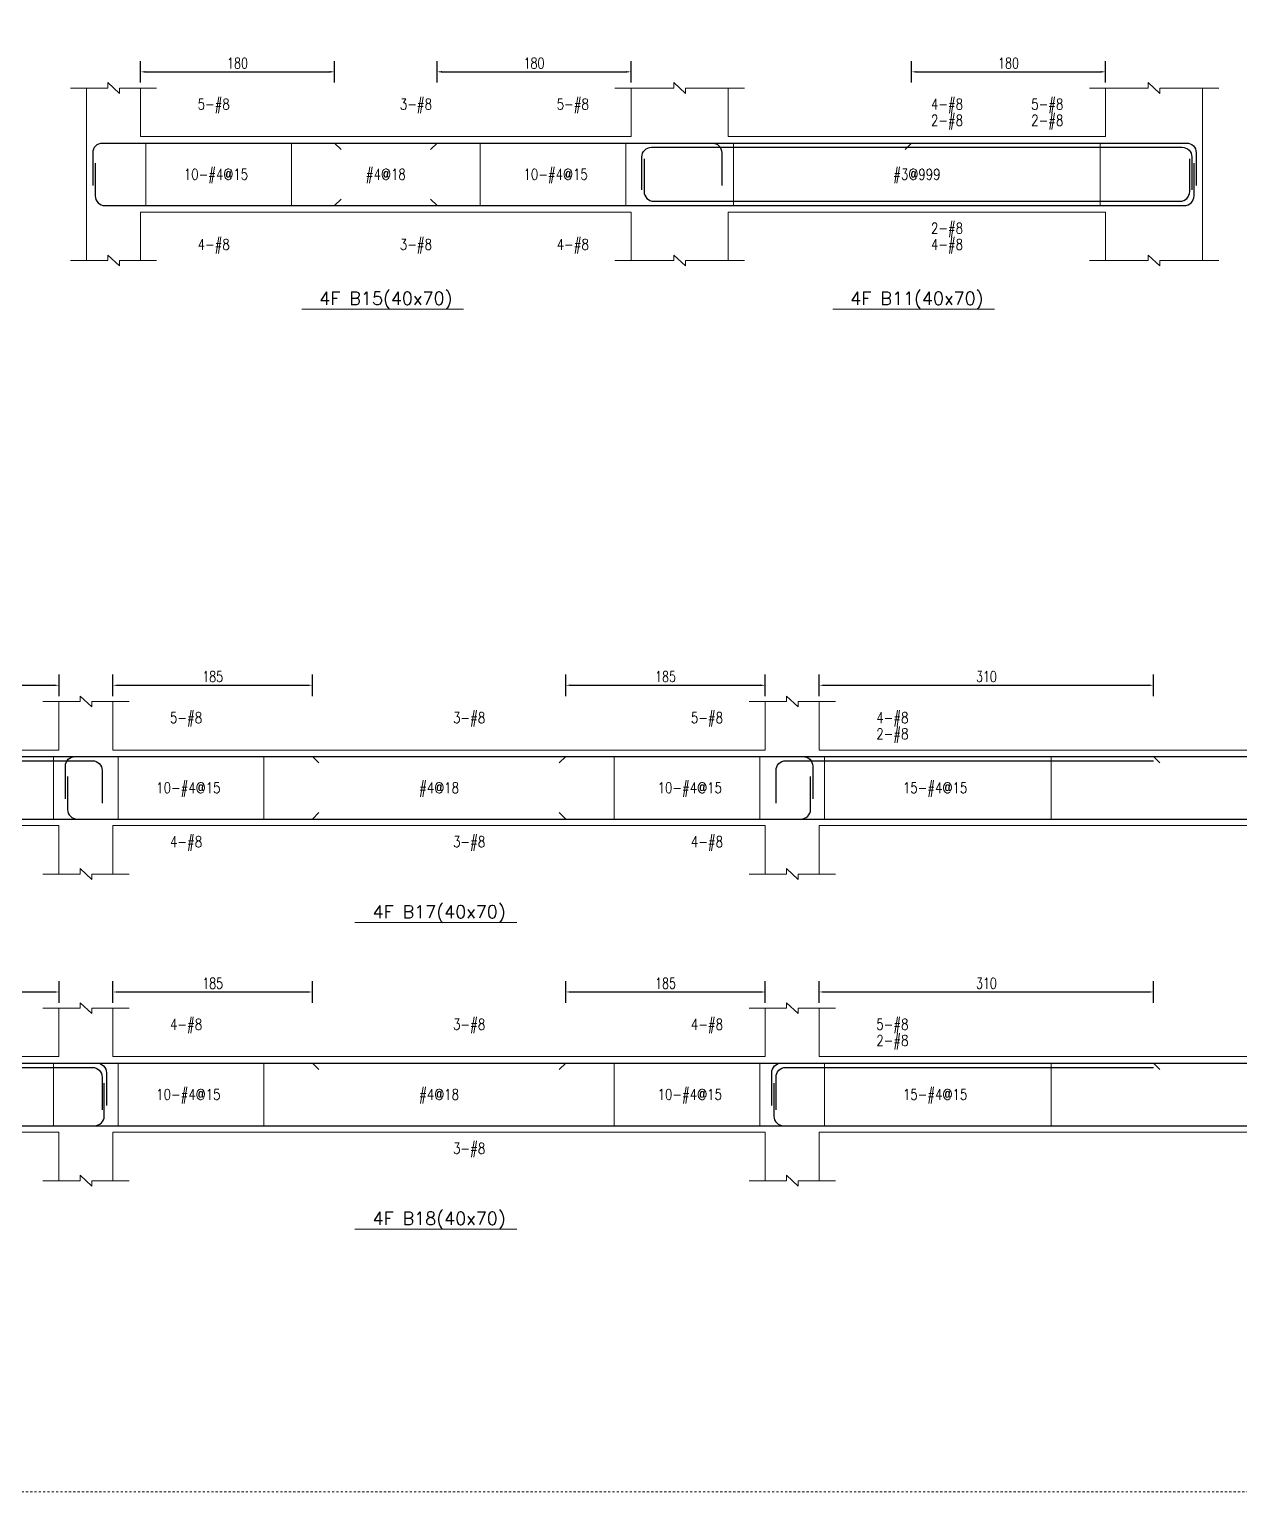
# Model space of a CAD drawing. Header units: millimetres. Extents: x 50 to 17750, y -6050 to -1000.
# Drawn here: x 8285 to 9408, y -3500 to -2144 of the extents above; entities that cross this region are included whole.
import ezdxf
from ezdxf.enums import TextEntityAlignment as Align

# ---------------------------------------------------------------- set-up
doc = ezdxf.new("R2010")
doc.units = ezdxf.units.MM
doc.linetypes.add('DOT', pattern=[4, 2, -2])
for name, color, linetype in [('主筋文字', 3, 'Continuous'), ('主筋文字引線', 3, 'Continuous'), ('主筋線', 1, 'Continuous'), ('剪力筋文字', 3, 'Continuous'), ('剪力筋文字引線', 3, 'Continuous'), ('剪力筋線', 3, 'Continuous'), ('圖框', 132, 'DOT'), ('尺寸標註-字串', 4, 'Continuous'), ('梁柱截斷記號', 3, 'Continuous'), ('梁跨名稱', 3, 'Continuous'), ('梁跨名稱底線', 3, 'Continuous'), ('邊界線', 3, 'Continuous')]:
    doc.layers.add(name, color=color, linetype=linetype)
doc.styles.add('note', font='romans', dxfattribs={"width": 0.75, "height": 10})
doc.styles.add('romanc', font='romanc.shx', dxfattribs={"height": 0.2, "bigfont": 'chineset.shx'})
doc.styles.add('romans', font='romans.shx', dxfattribs={"height": 0.2, "bigfont": 'chineset.shx'})
doc.dimstyles.new('BeamRebarDim', dxfattribs={"dimtxt": 12, "dimasz": 4.5, "dimexe": 10, "dimexo": 1, "dimgap": 3, "dimtad": 1, "dimdec": 0, "dimdsep": 46, "dimtxsty": 'note', "dimcen": 2.5, "dimclrd": 256, "dimclre": 256, "dimclrt": 256, "dimadec": 0, "dimazin": 0, "dimtfac": 1, "dimtmove": 0, "dimatfit": 3, "dimfxl": 1, "dimtolj": 1, "dimarcsym": 0})

# ---------------------------------------------------------------- blocks, each defined once
blk = doc.blocks.new('*D90')
at = {"layer": 'Defpoints', "color": 0}
for p in [(8388.28125, -2194.515625), (8568.28125, -2183.515625), (8568.28125, -2194.515625)]:
    blk.add_point(p, dxfattribs=at)
at = {"layer": '尺寸標註-字串', "lineweight": -2}
for p, q in [((8388.28125, -2193.515625), (8388.28125, -2173.515625)), ((8568.28125, -2193.515625), (8568.28125, -2173.515625)), ((8392.78125, -2183.515625), (8563.78125, -2183.515625))]:
    blk.add_line(p, q, dxfattribs=at)
at = {"layer": '尺寸標註-字串'}
for points in [[(8392.78125, -2182.765625), (8392.78125, -2184.265625), (8388.28125, -2183.515625)], [(8563.78125, -2184.265625), (8563.78125, -2182.765625), (8568.28125, -2183.515625)]]:
    blk.add_solid(points, dxfattribs=at)
at = {"layer": '尺寸標註-字串', "insert": (8478.28125, -2175.470625), "char_height": 10, "attachment_point": 5, "style": 'note'}
blk.add_mtext('\\A1;180', dxfattribs=at)
blk = doc.blocks.new('*D91')
at = {"layer": 'Defpoints', "color": 0}
for p in [(8663.28125, -2194.515625), (8843.28125, -2183.515625), (8843.28125, -2194.515625)]:
    blk.add_point(p, dxfattribs=at)
at = {"layer": '尺寸標註-字串', "lineweight": -2}
for p, q in [((8663.28125, -2193.515625), (8663.28125, -2173.515625)), ((8843.28125, -2193.515625), (8843.28125, -2173.515625)), ((8667.78125, -2183.515625), (8838.78125, -2183.515625))]:
    blk.add_line(p, q, dxfattribs=at)
at = {"layer": '尺寸標註-字串'}
for points in [[(8667.78125, -2182.765625), (8667.78125, -2184.265625), (8663.28125, -2183.515625)], [(8838.78125, -2184.265625), (8838.78125, -2182.765625), (8843.28125, -2183.515625)]]:
    blk.add_solid(points, dxfattribs=at)
at = {"layer": '尺寸標註-字串', "insert": (8753.28125, -2175.470625), "char_height": 10, "attachment_point": 5, "style": 'note'}
blk.add_mtext('\\A1;180', dxfattribs=at)
blk = doc.blocks.new('*D92')
at = {"layer": 'Defpoints', "color": 0}
for p in [(9103.28125, -2194.515625), (9283.28125, -2183.515625), (9283.28125, -2194.515625)]:
    blk.add_point(p, dxfattribs=at)
at = {"layer": '尺寸標註-字串', "lineweight": -2}
for p, q in [((9103.28125, -2193.515625), (9103.28125, -2173.515625)), ((9283.28125, -2193.515625), (9283.28125, -2173.515625)), ((9107.78125, -2183.515625), (9278.78125, -2183.515625))]:
    blk.add_line(p, q, dxfattribs=at)
at = {"layer": '尺寸標註-字串'}
for points in [[(9107.78125, -2182.765625), (9107.78125, -2184.265625), (9103.28125, -2183.515625)], [(9278.78125, -2184.265625), (9278.78125, -2182.765625), (9283.28125, -2183.515625)]]:
    blk.add_solid(points, dxfattribs=at)
at = {"layer": '尺寸標註-字串', "insert": (9193.28125, -2175.470625), "char_height": 10, "attachment_point": 5, "style": 'note'}
blk.add_mtext('\\A1;180', dxfattribs=at)
blk = doc.blocks.new('*D101')
at = {"layer": 'Defpoints', "color": 0}
for p in [(8312.734375, -2752.265625), (8002.734375, -2763.265625), (8312.734375, -2763.265625)]:
    blk.add_point(p, dxfattribs=at)
at = {"layer": '尺寸標註-字串', "lineweight": -2}
for p, q in [((8002.734375, -2762.265625), (8002.734375, -2742.265625)), ((8007.234375, -2752.265625), (8308.234375, -2752.265625)), ((8312.734375, -2762.265625), (8312.734375, -2742.265625))]:
    blk.add_line(p, q, dxfattribs=at)
at = {"layer": '尺寸標註-字串'}
for points in [[(8007.234375, -2751.515625), (8007.234375, -2753.015625), (8002.734375, -2752.265625)], [(8308.234375, -2753.015625), (8308.234375, -2751.515625), (8312.734375, -2752.265625)]]:
    blk.add_solid(points, dxfattribs=at)
at = {"layer": '尺寸標註-字串', "insert": (8157.734375, -2744.220625), "char_height": 10, "attachment_point": 5, "style": 'note'}
blk.add_mtext('\\A1;310', dxfattribs=at)
blk = doc.blocks.new('*D102')
at = {"layer": 'Defpoints', "color": 0}
for p in [(8547.734375, -2752.265625), (8362.734375, -2763.265625), (8547.734375, -2763.265625)]:
    blk.add_point(p, dxfattribs=at)
at = {"layer": '尺寸標註-字串', "lineweight": -2}
for p, q in [((8362.734375, -2762.265625), (8362.734375, -2742.265625)), ((8367.234375, -2752.265625), (8543.234375, -2752.265625)), ((8547.734375, -2762.265625), (8547.734375, -2742.265625))]:
    blk.add_line(p, q, dxfattribs=at)
at = {"layer": '尺寸標註-字串'}
for points in [[(8367.234375, -2751.515625), (8367.234375, -2753.015625), (8362.734375, -2752.265625)], [(8543.234375, -2753.015625), (8543.234375, -2751.515625), (8547.734375, -2752.265625)]]:
    blk.add_solid(points, dxfattribs=at)
at = {"layer": '尺寸標註-字串', "insert": (8455.234375, -2744.220625), "char_height": 10, "attachment_point": 5, "style": 'note'}
blk.add_mtext('\\A1;185', dxfattribs=at)
blk = doc.blocks.new('*D103')
at = {"layer": 'Defpoints', "color": 0}
for p in [(8967.734375, -2752.265625), (8782.734375, -2763.265625), (8967.734375, -2763.265625)]:
    blk.add_point(p, dxfattribs=at)
at = {"layer": '尺寸標註-字串', "lineweight": -2}
for p, q in [((8782.734375, -2762.265625), (8782.734375, -2742.265625)), ((8787.234375, -2752.265625), (8963.234375, -2752.265625)), ((8967.734375, -2762.265625), (8967.734375, -2742.265625))]:
    blk.add_line(p, q, dxfattribs=at)
at = {"layer": '尺寸標註-字串'}
for points in [[(8787.234375, -2751.515625), (8787.234375, -2753.015625), (8782.734375, -2752.265625)], [(8963.234375, -2753.015625), (8963.234375, -2751.515625), (8967.734375, -2752.265625)]]:
    blk.add_solid(points, dxfattribs=at)
at = {"layer": '尺寸標註-字串', "insert": (8875.234375, -2744.220625), "char_height": 10, "attachment_point": 5, "style": 'note'}
blk.add_mtext('\\A1;185', dxfattribs=at)
blk = doc.blocks.new('*D104')
at = {"layer": 'Defpoints', "color": 0}
for p in [(9327.734375, -2752.265625), (9017.734375, -2763.265625), (9327.734375, -2763.265625)]:
    blk.add_point(p, dxfattribs=at)
at = {"layer": '尺寸標註-字串', "lineweight": -2}
for p, q in [((9017.734375, -2762.265625), (9017.734375, -2742.265625)), ((9022.234375, -2752.265625), (9323.234375, -2752.265625)), ((9327.734375, -2762.265625), (9327.734375, -2742.265625))]:
    blk.add_line(p, q, dxfattribs=at)
at = {"layer": '尺寸標註-字串'}
for points in [[(9022.234375, -2751.515625), (9022.234375, -2753.015625), (9017.734375, -2752.265625)], [(9323.234375, -2753.015625), (9323.234375, -2751.515625), (9327.734375, -2752.265625)]]:
    blk.add_solid(points, dxfattribs=at)
at = {"layer": '尺寸標註-字串', "insert": (9172.734375, -2744.220625), "char_height": 10, "attachment_point": 5, "style": 'note'}
blk.add_mtext('\\A1;310', dxfattribs=at)
blk = doc.blocks.new('*D107')
at = {"layer": 'Defpoints', "color": 0}
for p in [(8312.734375, -3036.640625), (8002.734375, -3047.640625), (8312.734375, -3047.640625)]:
    blk.add_point(p, dxfattribs=at)
at = {"layer": '尺寸標註-字串', "lineweight": -2}
for p, q in [((8002.734375, -3046.640625), (8002.734375, -3026.640625)), ((8007.234375, -3036.640625), (8308.234375, -3036.640625)), ((8312.734375, -3046.640625), (8312.734375, -3026.640625))]:
    blk.add_line(p, q, dxfattribs=at)
at = {"layer": '尺寸標註-字串'}
for points in [[(8007.234375, -3035.890625), (8007.234375, -3037.390625), (8002.734375, -3036.640625)], [(8308.234375, -3037.390625), (8308.234375, -3035.890625), (8312.734375, -3036.640625)]]:
    blk.add_solid(points, dxfattribs=at)
at = {"layer": '尺寸標註-字串', "insert": (8157.734375, -3028.595625), "char_height": 10, "attachment_point": 5, "style": 'note'}
blk.add_mtext('\\A1;310', dxfattribs=at)
blk = doc.blocks.new('*D108')
at = {"layer": 'Defpoints', "color": 0}
for p in [(8547.734375, -3036.640625), (8362.734375, -3047.640625), (8547.734375, -3047.640625)]:
    blk.add_point(p, dxfattribs=at)
at = {"layer": '尺寸標註-字串', "lineweight": -2}
for p, q in [((8362.734375, -3046.640625), (8362.734375, -3026.640625)), ((8367.234375, -3036.640625), (8543.234375, -3036.640625)), ((8547.734375, -3046.640625), (8547.734375, -3026.640625))]:
    blk.add_line(p, q, dxfattribs=at)
at = {"layer": '尺寸標註-字串'}
for points in [[(8367.234375, -3035.890625), (8367.234375, -3037.390625), (8362.734375, -3036.640625)], [(8543.234375, -3037.390625), (8543.234375, -3035.890625), (8547.734375, -3036.640625)]]:
    blk.add_solid(points, dxfattribs=at)
at = {"layer": '尺寸標註-字串', "insert": (8455.234375, -3028.595625), "char_height": 10, "attachment_point": 5, "style": 'note'}
blk.add_mtext('\\A1;185', dxfattribs=at)
blk = doc.blocks.new('*D109')
at = {"layer": 'Defpoints', "color": 0}
for p in [(8967.734375, -3036.640625), (8782.734375, -3047.640625), (8967.734375, -3047.640625)]:
    blk.add_point(p, dxfattribs=at)
at = {"layer": '尺寸標註-字串', "lineweight": -2}
for p, q in [((8782.734375, -3046.640625), (8782.734375, -3026.640625)), ((8787.234375, -3036.640625), (8963.234375, -3036.640625)), ((8967.734375, -3046.640625), (8967.734375, -3026.640625))]:
    blk.add_line(p, q, dxfattribs=at)
at = {"layer": '尺寸標註-字串'}
for points in [[(8787.234375, -3035.890625), (8787.234375, -3037.390625), (8782.734375, -3036.640625)], [(8963.234375, -3037.390625), (8963.234375, -3035.890625), (8967.734375, -3036.640625)]]:
    blk.add_solid(points, dxfattribs=at)
at = {"layer": '尺寸標註-字串', "insert": (8875.234375, -3028.595625), "char_height": 10, "attachment_point": 5, "style": 'note'}
blk.add_mtext('\\A1;185', dxfattribs=at)
blk = doc.blocks.new('*D110')
at = {"layer": 'Defpoints', "color": 0}
for p in [(9327.734375, -3036.640625), (9017.734375, -3047.640625), (9327.734375, -3047.640625)]:
    blk.add_point(p, dxfattribs=at)
at = {"layer": '尺寸標註-字串', "lineweight": -2}
for p, q in [((9017.734375, -3046.640625), (9017.734375, -3026.640625)), ((9022.234375, -3036.640625), (9323.234375, -3036.640625)), ((9327.734375, -3046.640625), (9327.734375, -3026.640625))]:
    blk.add_line(p, q, dxfattribs=at)
at = {"layer": '尺寸標註-字串'}
for points in [[(9022.234375, -3035.890625), (9022.234375, -3037.390625), (9017.734375, -3036.640625)], [(9323.234375, -3037.390625), (9323.234375, -3035.890625), (9327.734375, -3036.640625)]]:
    blk.add_solid(points, dxfattribs=at)
at = {"layer": '尺寸標註-字串', "insert": (9172.734375, -3028.595625), "char_height": 10, "attachment_point": 5, "style": 'note'}
blk.add_mtext('\\A1;310', dxfattribs=at)

msp = doc.modelspace()

# ---------------------------------------------------------------- linework, layer by layer
at = {"layer": '主筋文字引線', "lineweight": 5}
for points in [[(8428.3, -2249.5, 0, 1.5, 0), (8428.3, -2245, 0, 0, 0), (8428.3, -2213.5, 0, 0, 0), (8438.3, -2213.5, 0, 0, 0)], [(8615.8, -2249.5, 0, 1.5, 0), (8615.8, -2245, 0, 0, 0), (8615.8, -2213.5, 0, 0, 0), (8625.8, -2213.5, 0, 0, 0)], [(8758.3, -2249.5, 0, 1.5, 0), (8758.3, -2245, 0, 0, 0), (8758.3, -2213.5, 0, 0, 0), (8771.3, -2213.5, 0, 0, 0)], [(9108.3, -2249.5, 0, 1.5, 0), (9108.3, -2245, 0, 0, 0), (9108.3, -2213.5, 0, 0, 0), (9118.3, -2213.5, 0, 0, 0)], [(9198.3, -2249.5, 0, 1.5, 0), (9198.3, -2245, 0, 0, 0), (9198.3, -2213.5, 0, 0, 0), (9211.3, -2213.5, 0, 0, 0)], [(9108.3, -2253.5, 0, 1.5, 0), (9108.3, -2249, 0, 0, 0), (9108.3, -2228.5, 0, 0, 0), (9118.3, -2228.5, 0, 0, 0)], [(9198.3, -2253.5, 0, 1.5, 0), (9198.3, -2249, 0, 0, 0), (9198.3, -2228.5, 0, 0, 0), (9211.3, -2228.5, 0, 0, 0)], [(9108.3, -2303.5, 0, 1.5, 0), (9108.3, -2308, 0, 0, 0), (9108.3, -2328.5, 0, 0, 0), (9118.3, -2328.5, 0, 0, 0)], [(8428.3, -2307.5, 0, 1.5, 0), (8428.3, -2312, 0, 0, 0), (8428.3, -2343.5, 0, 0, 0), (8438.3, -2343.5, 0, 0, 0)], [(8615.8, -2307.5, 0, 1.5, 0), (8615.8, -2312, 0, 0, 0), (8615.8, -2343.5, 0, 0, 0), (8625.8, -2343.5, 0, 0, 0)], [(8758.3, -2307.5, 0, 1.5, 0), (8758.3, -2312, 0, 0, 0), (8758.3, -2343.5, 0, 0, 0), (8771.3, -2343.5, 0, 0, 0)], [(9108.3, -2307.5, 0, 1.5, 0), (9108.3, -2312, 0, 0, 0), (9108.3, -2343.5, 0, 0, 0), (9118.3, -2343.5, 0, 0, 0)], [(8402.7, -2818.3, 0, 1.5, 0), (8402.7, -2813.8, 0, 0, 0), (8402.7, -2782.3, 0, 0, 0), (8412.7, -2782.3, 0, 0, 0)], [(8665.2, -2818.3, 0, 1.5, 0), (8665.2, -2813.8, 0, 0, 0), (8665.2, -2782.3, 0, 0, 0), (8675.2, -2782.3, 0, 0, 0)], [(8882.7, -2818.3, 0, 1.5, 0), (8882.7, -2813.8, 0, 0, 0), (8882.7, -2782.3, 0, 0, 0), (8895.7, -2782.3, 0, 0, 0)], [(9057.7, -2818.3, 0, 1.5, 0), (9057.7, -2813.8, 0, 0, 0), (9057.7, -2782.3, 0, 0, 0), (9067.7, -2782.3, 0, 0, 0)], [(9057.7, -2822.3, 0, 1.5, 0), (9057.7, -2817.8, 0, 0, 0), (9057.7, -2797.3, 0, 0, 0), (9067.7, -2797.3, 0, 0, 0)], [(8402.7, -2876.3, 0, 1.5, 0), (8402.7, -2880.8, 0, 0, 0), (8402.7, -2897.3, 0, 0, 0), (8412.7, -2897.3, 0, 0, 0)], [(8665.2, -2876.3, 0, 1.5, 0), (8665.2, -2880.8, 0, 0, 0), (8665.2, -2897.3, 0, 0, 0), (8675.2, -2897.3, 0, 0, 0)], [(8882.7, -2876.3, 0, 1.5, 0), (8882.7, -2880.8, 0, 0, 0), (8882.7, -2897.3, 0, 0, 0), (8895.7, -2897.3, 0, 0, 0)], [(8402.7, -3102.6, 0, 1.5, 0), (8402.7, -3098.1, 0, 0, 0), (8402.7, -3066.6, 0, 0, 0), (8412.7, -3066.6, 0, 0, 0)], [(8665.2, -3102.6, 0, 1.5, 0), (8665.2, -3098.1, 0, 0, 0), (8665.2, -3066.6, 0, 0, 0), (8675.2, -3066.6, 0, 0, 0)], [(8882.7, -3102.6, 0, 1.5, 0), (8882.7, -3098.1, 0, 0, 0), (8882.7, -3066.6, 0, 0, 0), (8895.7, -3066.6, 0, 0, 0)], [(9057.7, -3102.6, 0, 1.5, 0), (9057.7, -3098.1, 0, 0, 0), (9057.7, -3066.6, 0, 0, 0), (9067.7, -3066.6, 0, 0, 0)], [(9057.7, -3106.6, 0, 1.5, 0), (9057.7, -3102.1, 0, 0, 0), (9057.7, -3081.6, 0, 0, 0), (9067.7, -3081.6, 0, 0, 0)], [(8665.2, -3160.6, 0, 1.5, 0), (8665.2, -3165.1, 0, 0, 0), (8665.2, -3181.6, 0, 0, 0), (8675.2, -3181.6, 0, 0, 0)]]:
    msp.add_lwpolyline(points, format="xyseb", dxfattribs=at)
at = {"layer": '主筋線', "lineweight": 30}
for points in [[(8344.3, -2288.9), (8344.3, -2258.4, -0.414214), (8353.2, -2249.5), (8388.3, -2249.5)], [(8843.3, -2249.5), (8918.4, -2249.5, -0.414214), (8927.3, -2258.4), (8927.3, -2288.9)], [(9283.3, -2249.5), (9358.4, -2249.5, -0.414214), (9367.3, -2258.4), (9367.3, -2288.9)], [(8853.3, -2292.9), (8853.3, -2262.4, -0.414214), (8862.2, -2253.5), (8933.3, -2253.5)], [(8855.3, -2264.1), (8855.3, -2294.6, 0.414214), (8864.2, -2303.5), (8933.3, -2303.5)], [(9283.3, -2253.5), (9354.4, -2253.5, -0.414214), (9363.3, -2262.4), (9363.3, -2292.9)], [(9283.3, -2303.5), (9352.4, -2303.5, 0.414214), (9361.3, -2294.6), (9361.3, -2264.1)], [(8346.3, -2268.1), (8346.3, -2298.6, 0.414214), (8355.2, -2307.5), (8388.3, -2307.5)], [(9283.3, -2307.5), (9356.4, -2307.5, 0.414214), (9365.3, -2298.6), (9365.3, -2268.1)], [(8318.7, -2857.6), (8318.7, -2827.2, -0.414214), (8327.6, -2818.3), (8362.7, -2818.3)], [(8967.7, -2818.3), (9002.8, -2818.3, -0.414214), (9011.7, -2827.2), (9011.7, -2857.6)], [(8312.7, -2822.3), (8343.8, -2822.3, -0.414214), (8352.7, -2831.2), (8352.7, -2861.6)], [(8977.7, -2861.6), (8977.7, -2831.2, -0.414214), (8986.6, -2822.3), (9017.7, -2822.3)], [(8320.7, -2836.9), (8320.7, -2867.4, 0.414214), (8329.6, -2876.3), (8362.7, -2876.3)], [(8967.7, -2876.3), (9000.8, -2876.3, 0.414214), (9009.7, -2867.4), (9009.7, -2836.9)], [(8312.7, -3102.6), (8347.8, -3102.6, -0.414214), (8356.7, -3111.5), (8356.7, -3142)], [(8973.7, -3142), (8973.7, -3111.5, -0.414214), (8982.6, -3102.6), (9017.7, -3102.6)], [(8312.7, -3106.6), (8343.8, -3106.6, -0.414214), (8352.7, -3115.5), (8352.7, -3146)], [(8977.7, -3146), (8977.7, -3115.5, -0.414214), (8986.6, -3106.6), (9017.7, -3106.6)], [(8312.7, -3160.6), (8345.8, -3160.6, 0.414214), (8354.7, -3151.8), (8354.7, -3121.3)], [(8975.7, -3121.3), (8975.7, -3151.8, 0.414214), (8984.6, -3160.6), (9017.7, -3160.6)]]:
    msp.add_lwpolyline(points, format="xyb", dxfattribs=at)
for points in [[(8388.3, -2249.5), (8568.3, -2249.5)], [(8568.3, -2249.5), (8663.3, -2249.5)], [(8568.3, -2249.5), (8574.3, -2255.5)], [(8663.3, -2249.5), (8657.3, -2255.5)], [(8663.3, -2249.5), (8843.3, -2249.5)], [(8843.3, -2249.5), (8933.3, -2249.5)], [(8843.3, -2249.5), (8933.3, -2249.5)], [(8933.3, -2249.5), (9103.3, -2249.5)], [(9103.3, -2249.5), (9097.3, -2255.5)], [(9103.3, -2249.5), (9283.3, -2249.5)], [(8933.3, -2253.5), (9283.3, -2253.5)], [(8568.3, -2307.5), (8574.3, -2301.5)], [(8663.3, -2307.5), (8657.3, -2301.5)], [(8933.3, -2303.5), (9283.3, -2303.5)], [(8388.3, -2307.5), (8568.3, -2307.5)], [(8568.3, -2307.5), (8663.3, -2307.5)], [(8663.3, -2307.5), (8843.3, -2307.5)], [(8843.3, -2307.5), (8933.3, -2307.5)], [(8843.3, -2307.5), (8933.3, -2307.5)], [(8933.3, -2307.5), (9283.3, -2307.5)], [(8002.7, -2818.3), (8312.7, -2818.3)], [(8312.7, -2818.3), (8362.7, -2818.3)], [(8312.7, -2818.3), (8362.7, -2818.3)], [(8362.7, -2818.3), (8547.7, -2818.3)], [(8547.7, -2818.3), (8782.7, -2818.3)], [(8547.7, -2818.3), (8553.7, -2824.3)], [(8782.7, -2818.3), (8776.7, -2824.3)], [(8782.7, -2818.3), (8967.7, -2818.3)], [(8967.7, -2818.3), (9017.7, -2818.3)], [(8967.7, -2818.3), (9017.7, -2818.3)], [(9017.7, -2818.3), (9327.7, -2818.3)], [(9327.7, -2818.3), (9730.2, -2818.3)], [(9327.7, -2818.3), (9333.7, -2824.3)], [(8002.7, -2822.3), (8312.7, -2822.3)], [(9017.7, -2822.3), (9327.7, -2822.3)], [(8547.7, -2876.3), (8553.7, -2870.3)], [(8782.7, -2876.3), (8776.7, -2870.3)], [(7290.2, -2876.3), (8312.7, -2876.3)], [(8312.7, -2876.3), (8362.7, -2876.3)], [(8312.7, -2876.3), (8362.7, -2876.3)], [(8362.7, -2876.3), (8547.7, -2876.3)], [(8547.7, -2876.3), (8782.7, -2876.3)], [(8782.7, -2876.3), (8967.7, -2876.3)], [(8967.7, -2876.3), (9017.7, -2876.3)], [(8967.7, -2876.3), (9017.7, -2876.3)], [(9017.7, -2876.3), (10040.2, -2876.3)], [(8002.7, -3102.6), (8312.7, -3102.6)], [(8312.7, -3102.6), (8362.7, -3102.6)], [(8312.7, -3102.6), (8362.7, -3102.6)], [(8362.7, -3102.6), (8547.7, -3102.6)], [(8547.7, -3102.6), (8782.7, -3102.6)], [(8547.7, -3102.6), (8553.7, -3108.6)], [(8782.7, -3102.6), (8776.7, -3108.6)], [(8782.7, -3102.6), (8967.7, -3102.6)], [(8967.7, -3102.6), (9017.7, -3102.6)], [(8967.7, -3102.6), (9017.7, -3102.6)], [(9017.7, -3102.6), (9327.7, -3102.6)], [(9327.7, -3102.6), (9730.2, -3102.6)], [(9327.7, -3102.6), (9333.7, -3108.6)], [(8002.7, -3106.6), (8312.7, -3106.6)], [(9017.7, -3106.6), (9327.7, -3106.6)], [(7290.2, -3160.6), (8312.7, -3160.6)], [(8312.7, -3160.6), (8362.7, -3160.6)], [(8312.7, -3160.6), (8362.7, -3160.6)], [(8362.7, -3160.6), (8967.7, -3160.6)], [(8967.7, -3160.6), (9017.7, -3160.6)], [(8967.7, -3160.6), (9017.7, -3160.6)], [(9017.7, -3160.6), (10040.2, -3160.6)]]:
    msp.add_lwpolyline(points, dxfattribs=at)
at = {"layer": '剪力筋文字引線', "lineweight": 5}
for points in [[(8393.3, -2278.5, 0, 1.5, 0), (8397.8, -2278.5, 0, 0, 0), (8422.3, -2278.5, 0, 0, 0)], [(8528.3, -2278.5, 0, 1.5, 0), (8523.8, -2278.5, 0, 0, 0), (8494.3, -2278.5, 0, 0, 0)], [(8528.3, -2278.5, 0, 1.5, 0), (8532.8, -2278.5, 0, 0, 0), (8591.8, -2278.5, 0, 0, 0)], [(8703.3, -2278.5, 0, 1.5, 0), (8698.8, -2278.5, 0, 0, 0), (8639.8, -2278.5, 0, 0, 0)], [(8703.3, -2278.5, 0, 1.5, 0), (8707.8, -2278.5, 0, 0, 0), (8737.3, -2278.5, 0, 0, 0)], [(8838.3, -2278.5, 0, 1.5, 0), (8833.8, -2278.5, 0, 0, 0), (8809.3, -2278.5, 0, 0, 0)], [(8938.3, -2278.5, 0, 1.5, 0), (8942.8, -2278.5, 0, 0, 0), (9080.3, -2278.5, 0, 0, 0)], [(9278.3, -2278.5, 0, 1.5, 0), (9273.8, -2278.5, 0, 0, 0), (9136.3, -2278.5, 0, 0, 0)], [(8307.7, -2847.3, 0, 1.5, 0), (8303.2, -2847.3, 0, 0, 0), (8241.2, -2847.3, 0, 0, 0)], [(8367.7, -2847.3, 0, 1.5, 0), (8372.2, -2847.3, 0, 0, 0), (8396.7, -2847.3, 0, 0, 0)], [(8502.7, -2847.3, 0, 1.5, 0), (8498.2, -2847.3, 0, 0, 0), (8468.7, -2847.3, 0, 0, 0)], [(8502.7, -2847.3, 0, 1.5, 0), (8507.2, -2847.3, 0, 0, 0), (8641.2, -2847.3, 0, 0, 0)], [(8827.7, -2847.3, 0, 1.5, 0), (8823.2, -2847.3, 0, 0, 0), (8689.2, -2847.3, 0, 0, 0)], [(8827.7, -2847.3, 0, 1.5, 0), (8832.2, -2847.3, 0, 0, 0), (8861.7, -2847.3, 0, 0, 0)], [(8962.7, -2847.3, 0, 1.5, 0), (8958.2, -2847.3, 0, 0, 0), (8933.7, -2847.3, 0, 0, 0)], [(9022.7, -2847.3, 0, 1.5, 0), (9027.2, -2847.3, 0, 0, 0), (9089.2, -2847.3, 0, 0, 0)], [(9232.7, -2847.3, 0, 1.5, 0), (9228.2, -2847.3, 0, 0, 0), (9161.2, -2847.3, 0, 0, 0)], [(9232.7, -2847.3, 0, 1.5, 0), (9237.2, -2847.3, 0, 0, 0), (9505, -2847.3, 0, 0, 0)], [(8307.7, -3131.6, 0, 1.5, 0), (8303.2, -3131.6, 0, 0, 0), (8241.2, -3131.6, 0, 0, 0)], [(8367.7, -3131.6, 0, 1.5, 0), (8372.2, -3131.6, 0, 0, 0), (8396.7, -3131.6, 0, 0, 0)], [(8502.7, -3131.6, 0, 1.5, 0), (8498.2, -3131.6, 0, 0, 0), (8468.7, -3131.6, 0, 0, 0)], [(8502.7, -3131.6, 0, 1.5, 0), (8507.2, -3131.6, 0, 0, 0), (8641.2, -3131.6, 0, 0, 0)], [(8827.7, -3131.6, 0, 1.5, 0), (8823.2, -3131.6, 0, 0, 0), (8689.2, -3131.6, 0, 0, 0)], [(8827.7, -3131.6, 0, 1.5, 0), (8832.2, -3131.6, 0, 0, 0), (8861.7, -3131.6, 0, 0, 0)], [(8962.7, -3131.6, 0, 1.5, 0), (8958.2, -3131.6, 0, 0, 0), (8933.7, -3131.6, 0, 0, 0)], [(9022.7, -3131.6, 0, 1.5, 0), (9027.2, -3131.6, 0, 0, 0), (9089.2, -3131.6, 0, 0, 0)], [(9232.7, -3131.6, 0, 1.5, 0), (9228.2, -3131.6, 0, 0, 0), (9161.2, -3131.6, 0, 0, 0)], [(9232.7, -3131.6, 0, 1.5, 0), (9237.2, -3131.6, 0, 0, 0), (9505, -3131.6, 0, 0, 0)]]:
    msp.add_lwpolyline(points, format="xyseb", dxfattribs=at)
at = {"layer": '剪力筋線', "lineweight": 5}
for points in [[(8393.3, -2249.3), (8393.3, -2307.7)], [(8528.3, -2249.3), (8528.3, -2307.7)], [(8703.3, -2249.3), (8703.3, -2307.7)], [(8838.3, -2249.3), (8838.3, -2307.7)], [(8938.3, -2249.3), (8938.3, -2307.7)], [(9278.3, -2249.3), (9278.3, -2307.7)], [(8307.7, -2818.1), (8307.7, -2876.4)], [(8367.7, -2818.1), (8367.7, -2876.4)], [(8502.7, -2818.1), (8502.7, -2876.4)], [(8827.7, -2818.1), (8827.7, -2876.4)], [(8962.7, -2818.1), (8962.7, -2876.4)], [(9022.7, -2818.1), (9022.7, -2876.4)], [(9232.7, -2818.1), (9232.7, -2876.4)], [(8307.7, -3102.5), (8307.7, -3160.8)], [(8367.7, -3102.5), (8367.7, -3160.8)], [(8502.7, -3102.5), (8502.7, -3160.8)], [(8827.7, -3102.5), (8827.7, -3160.8)], [(8962.7, -3102.5), (8962.7, -3160.8)], [(9022.7, -3102.5), (9022.7, -3160.8)], [(9232.7, -3102.5), (9232.7, -3160.8)]]:
    msp.add_lwpolyline(points, dxfattribs=at)
at = {"layer": '圖框', "lineweight": 5}
msp.add_lwpolyline([(7150, -3500), (10650, -3500), (10650, -1000), (7150, -1000), (7150, -3500)], dxfattribs=at)
at = {"layer": '梁柱截斷記號', "lineweight": 5}
for points in [[(8323.3, -2198.5), (8357.9, -2198.5), (8357.9, -2193.5), (8368.7, -2203.5), (8368.7, -2198.5), (8403.3, -2198.5)], [(8828.3, -2198.5), (8882.9, -2198.5), (8882.9, -2193.5), (8893.7, -2203.5), (8893.7, -2198.5), (8948.3, -2198.5)], [(9268.3, -2198.5), (9322.9, -2198.5), (9322.9, -2193.5), (9333.7, -2203.5), (9333.7, -2198.5), (9388.3, -2198.5)], [(8323.3, -2358.5), (8357.9, -2358.5), (8357.9, -2353.5), (8368.7, -2363.5), (8368.7, -2358.5), (8403.3, -2358.5)], [(8828.3, -2358.5), (8882.9, -2358.5), (8882.9, -2353.5), (8893.7, -2363.5), (8893.7, -2358.5), (8948.3, -2358.5)], [(9268.3, -2358.5), (9322.9, -2358.5), (9322.9, -2353.5), (9333.7, -2363.5), (9333.7, -2358.5), (9388.3, -2358.5)], [(8297.7, -2767.3), (8332.3, -2767.3), (8332.3, -2762.3), (8343.1, -2772.3), (8343.1, -2767.3), (8377.7, -2767.3)], [(8952.7, -2767.3), (8987.3, -2767.3), (8987.3, -2762.3), (8998.1, -2772.3), (8998.1, -2767.3), (9032.7, -2767.3)], [(8297.7, -2927.3), (8332.3, -2927.3), (8332.3, -2922.3), (8343.1, -2932.3), (8343.1, -2927.3), (8377.7, -2927.3)], [(8952.7, -2927.3), (8987.3, -2927.3), (8987.3, -2922.3), (8998.1, -2932.3), (8998.1, -2927.3), (9032.7, -2927.3)], [(8297.7, -3051.6), (8332.3, -3051.6), (8332.3, -3046.6), (8343.1, -3056.6), (8343.1, -3051.6), (8377.7, -3051.6)], [(8952.7, -3051.6), (8987.3, -3051.6), (8987.3, -3046.6), (8998.1, -3056.6), (8998.1, -3051.6), (9032.7, -3051.6)], [(8297.7, -3211.6), (8332.3, -3211.6), (8332.3, -3206.6), (8343.1, -3216.6), (8343.1, -3211.6), (8377.7, -3211.6)], [(8952.7, -3211.6), (8987.3, -3211.6), (8987.3, -3206.6), (8998.1, -3216.6), (8998.1, -3211.6), (9032.7, -3211.6)]]:
    msp.add_lwpolyline(points, dxfattribs=at)
at = {"layer": '梁跨名稱底線', "lineweight": 5}
for points in [[(8537.8, -2403.5), (8687.8, -2403.5)], [(9030.3, -2403.5), (9180.3, -2403.5)], [(8587.2, -2972.3), (8737.2, -2972.3)], [(8587.2, -3256.6), (8737.2, -3256.6)]]:
    msp.add_lwpolyline(points, dxfattribs=at)
at = {"layer": '邊界線', "lineweight": 5}
for points in [[(8338.3, -2243.5), (8338.3, -2198.5)], [(8388.3, -2198.5), (8388.3, -2243.5)], [(8843.3, -2243.5), (8843.3, -2198.5)], [(8933.3, -2243.5), (8933.3, -2198.5)], [(9283.3, -2243.5), (9283.3, -2198.5)], [(9373.3, -2243.5), (9373.3, -2198.5)], [(8338.3, -2313.5), (8338.3, -2243.5)], [(8388.3, -2243.5), (8843.3, -2243.5)], [(8933.3, -2243.5), (9283.3, -2243.5)], [(9373.3, -2313.5), (9373.3, -2243.5)], [(8338.3, -2358.5), (8338.3, -2313.5)], [(8388.3, -2358.5), (8388.3, -2313.5)], [(8388.3, -2313.5), (8843.3, -2313.5)], [(8843.3, -2358.5), (8843.3, -2313.5)], [(8933.3, -2358.5), (8933.3, -2313.5)], [(8933.3, -2313.5), (9283.3, -2313.5)], [(9283.3, -2358.5), (9283.3, -2313.5)], [(9373.3, -2358.5), (9373.3, -2313.5)], [(8312.7, -2812.3), (8312.7, -2767.3)], [(8362.7, -2812.3), (8362.7, -2767.3)], [(8967.7, -2812.3), (8967.7, -2767.3)], [(9017.7, -2812.3), (9017.7, -2767.3)], [(7290.2, -2812.3), (8312.7, -2812.3)], [(8362.7, -2812.3), (8967.7, -2812.3)], [(9017.7, -2812.3), (10040.2, -2812.3)], [(7290.2, -2882.3), (8312.7, -2882.3)], [(8312.7, -2927.3), (8312.7, -2882.3)], [(8362.7, -2927.3), (8362.7, -2882.3)], [(8362.7, -2882.3), (8967.7, -2882.3)], [(8967.7, -2927.3), (8967.7, -2882.3)], [(9017.7, -2927.3), (9017.7, -2882.3)], [(9017.7, -2882.3), (10040.2, -2882.3)], [(8312.7, -3096.6), (8312.7, -3051.6)], [(8362.7, -3096.6), (8362.7, -3051.6)], [(8967.7, -3096.6), (8967.7, -3051.6)], [(9017.7, -3096.6), (9017.7, -3051.6)], [(7290.2, -3096.6), (8312.7, -3096.6)], [(8362.7, -3096.6), (8967.7, -3096.6)], [(9017.7, -3096.6), (10040.2, -3096.6)], [(7290.2, -3166.6), (8312.7, -3166.6)], [(8312.7, -3211.6), (8312.7, -3166.6)], [(8362.7, -3211.6), (8362.7, -3166.6)], [(8362.7, -3166.6), (8967.7, -3166.6)], [(8967.7, -3211.6), (8967.7, -3166.6)], [(9017.7, -3211.6), (9017.7, -3166.6)], [(9017.7, -3166.6), (10040.2, -3166.6)]]:
    msp.add_lwpolyline(points, dxfattribs=at)

# ---------------------------------------------------------------- texts
at = {"layer": '主筋文字', "style": 'romans', "width": 0.8}
for s, p in [('5-#8', (8441.3, -2213.5)), ('3-#8', (8628.8, -2213.5)), ('5-#8', (8774.3, -2213.5)), ('4-#8', (9121.3, -2213.5)), ('5-#8', (9214.3, -2213.5)), ('2-#8', (9121.3, -2228.5)), ('2-#8', (9214.3, -2228.5)), ('2-#8', (9121.3, -2328.5)), ('4-#8', (8441.3, -2343.5)), ('3-#8', (8628.8, -2343.5)), ('4-#8', (8774.3, -2343.5)), ('4-#8', (9121.3, -2343.5)), ('5-#8', (8415.7, -2782.3)), ('3-#8', (8678.2, -2782.3)), ('5-#8', (8898.7, -2782.3)), ('4-#8', (9070.7, -2782.3)), ('2-#8', (9070.7, -2797.3)), ('4-#8', (8415.7, -2897.3)), ('3-#8', (8678.2, -2897.3)), ('4-#8', (8898.7, -2897.3)), ('4-#8', (8415.7, -3066.6)), ('3-#8', (8678.2, -3066.6)), ('4-#8', (8898.7, -3066.6)), ('5-#8', (9070.7, -3066.6)), ('2-#8', (9070.7, -3081.6)), ('3-#8', (8678.2, -3181.6))]:
    msp.add_text(s, height=10, dxfattribs=at).set_placement(p, align=Align.MIDDLE_LEFT)
at = {"layer": '剪力筋文字', "style": 'romans', "width": 0.8}
for s, p in [('10-#4@15', (8458.3, -2283.5)), ('#4@18', (8615.8, -2283.5)), ('10-#4@15', (8773.3, -2283.5)), ('#3@999', (9108.3, -2283.5)), ('10-#4@15', (8432.7, -2852.3)), ('#4@18', (8665.2, -2852.3)), ('10-#4@15', (8897.7, -2852.3)), ('15-#4@15', (9125.2, -2852.3)), ('10-#4@15', (8432.7, -3136.6)), ('#4@18', (8665.2, -3136.6)), ('10-#4@15', (8897.7, -3136.6)), ('15-#4@15', (9125.2, -3136.6))]:
    msp.add_text(s, height=10, dxfattribs=at).set_placement(p, align=Align.CENTER)
at = {"layer": '梁跨名稱', "style": 'romanc'}
for s, p in [('4F B15(40x70)', (8615.8, -2399.5)), ('4F B11(40x70)', (9108.3, -2399.5)), ('4F B17(40x70)', (8665.2, -2968.3)), ('4F B18(40x70)', (8665.2, -3252.6))]:
    msp.add_text(s, height=12, dxfattribs=at).set_placement(p, align=Align.CENTER)

# ---------------------------------------------------------------- dimensions: what is measured, and where the dimension line sits
at = {"layer": '尺寸標註-字串'}
for base, p1, p2, picture, middle in [((8568.3, -2183.5), (8388.3, -2194.5), (8568.3, -2194.5), '*D90', (8478.3, -2175.5)), ((8843.3, -2183.5), (8663.3, -2194.5), (8843.3, -2194.5), '*D91', (8753.3, -2175.5)), ((9283.3, -2183.5), (9103.3, -2194.5), (9283.3, -2194.5), '*D92', (9193.3, -2175.5)), ((8312.7, -2752.3), (8002.7, -2763.3), (8312.7, -2763.3), '*D101', (8157.7, -2744.2)), ((8547.7, -2752.3), (8362.7, -2763.3), (8547.7, -2763.3), '*D102', (8455.2, -2744.2)), ((8967.7, -2752.3), (8782.7, -2763.3), (8967.7, -2763.3), '*D103', (8875.2, -2744.2)), ((9327.7, -2752.3), (9017.7, -2763.3), (9327.7, -2763.3), '*D104', (9172.7, -2744.2)), ((8312.7, -3036.6), (8002.7, -3047.6), (8312.7, -3047.6), '*D107', (8157.7, -3028.6)), ((8547.7, -3036.6), (8362.7, -3047.6), (8547.7, -3047.6), '*D108', (8455.2, -3028.6)), ((8967.7, -3036.6), (8782.7, -3047.6), (8967.7, -3047.6), '*D109', (8875.2, -3028.6)), ((9327.7, -3036.6), (9017.7, -3047.6), (9327.7, -3047.6), '*D110', (9172.7, -3028.6))]:
    dim = msp.add_linear_dim(base=base, p1=p1, p2=p2, dimstyle='BeamRebarDim', dxfattribs=at)
    dim.commit()
    dim.dimension.update_dxf_attribs({"geometry": picture, "text_midpoint": middle})

doc.saveas('drawing.dxf')
